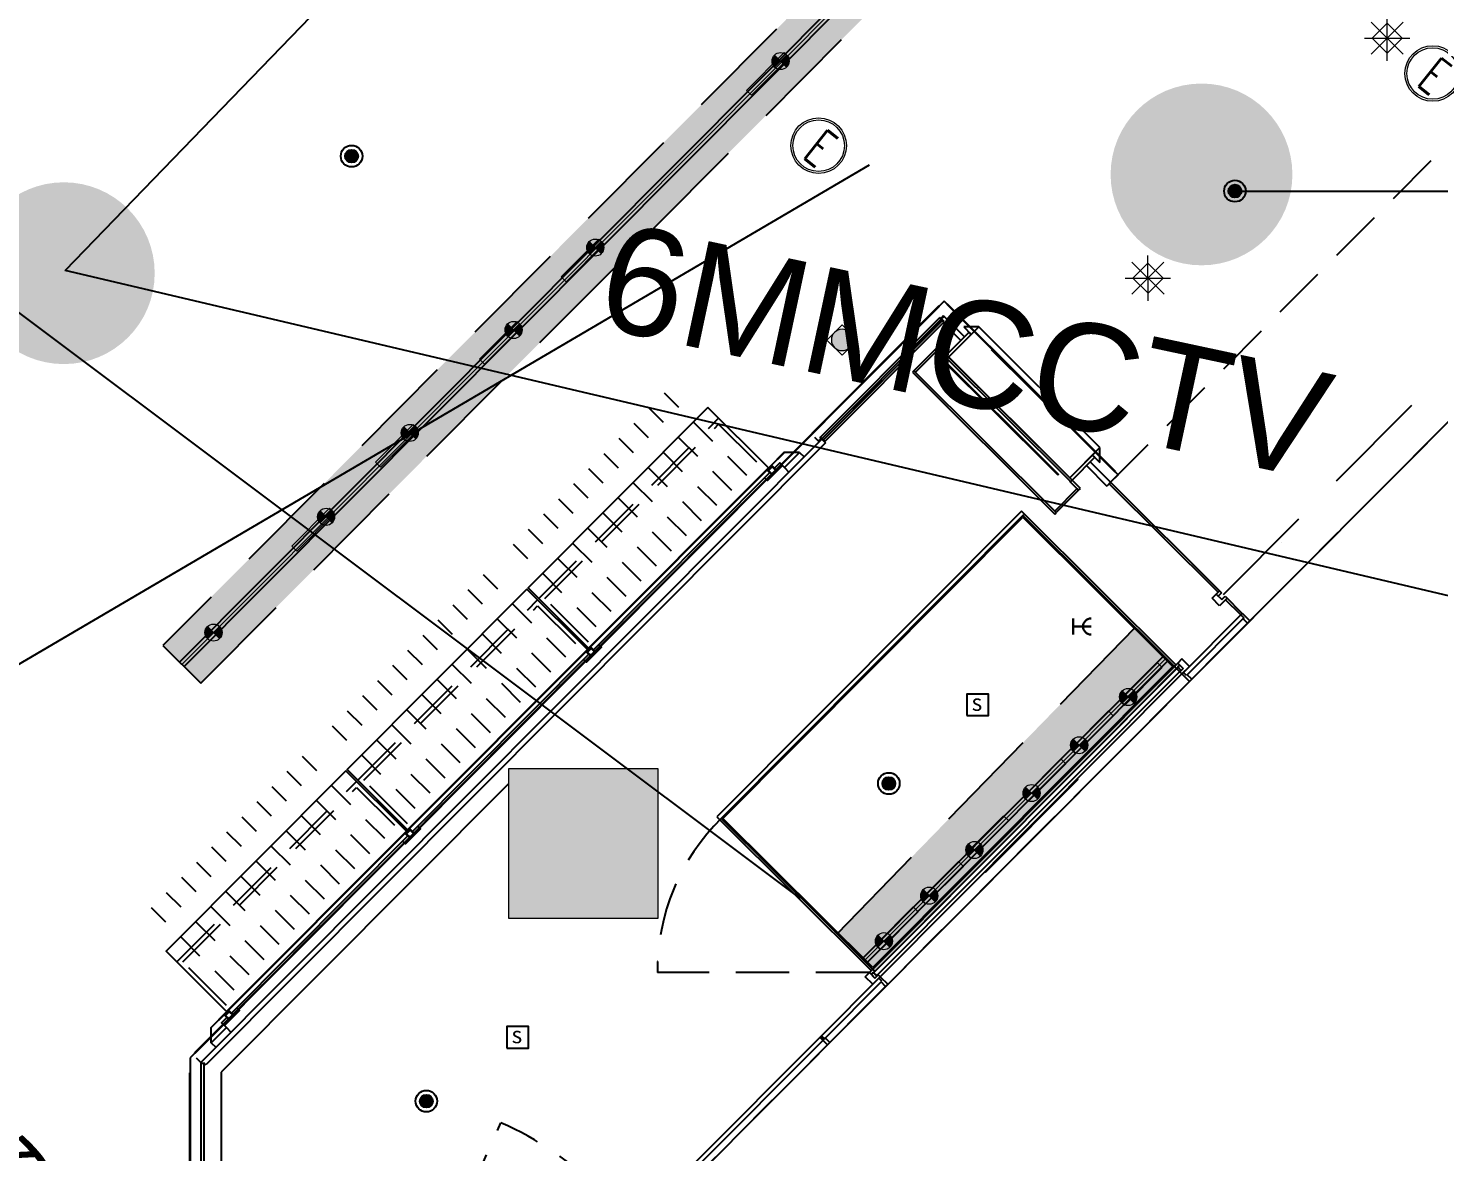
# Model space of a CAD drawing. Header units: millimetres. Extents: x 5896 to 6381, y 4295 to 4378.
# Drawn here: x 6139.4 to 6146, y 4301.72 to 4306.98 of the extents above; entities that cross this region are included whole.
import ezdxf

# ---------------------------------------------------------------- set-up
doc = ezdxf.new("R2010")
doc.units = ezdxf.units.MM
for name, pattern in [('DASHED', [0.75, 0.5, -0.25]), ('NASCOSTA', [0.375, 0.25, -0.125]), ('NASCOSTA2', [0.1875, 0.125, -0.0625]), ('PHANTOM2', [1.25, 0.625, -0.125, 0.125, -0.125, 0.125, -0.125]), ('PUNTO2', [0.125, 0, -0.125]), ('TRATTEGGIATA', [0.75, 0.5, -0.25])]:
    doc.linetypes.add(name, pattern=pattern)
for name, color, linetype in [('A-GLAZING', 2, 'Continuous'), ('ax-arredo piani', 2, 'Continuous'), ('ax-arredo piani rossi', 1, 'Continuous'), ('ax-arredo proiezioni', 1, 'NASCOSTA'), ('ax-arredo sez', 6, 'Continuous'), ('AX-proiez vestiti', 1, 'NASCOSTA2'), ('MERCHANDISING', 11, 'Continuous'), ('Pareti02', 3, 'Continuous'), ('Piani', 6, 'Continuous'), ('proiezioni', 2, 'NASCOSTA'), ('sezioni 02', 3, 'Continuous'), ('Urban', 6, 'Continuous'), ('消防', 5, 'Continuous')]:
    doc.layers.add(name, color=color, linetype=linetype)
for name, color, linetype, true_color in [('LD_beam', 7, 'DASHED', 0x7ec8c8), ('LD_track', 7, 'Continuous', 0x7ec8c8), ('PROIEZ-FASCIONE', 7, 'TRATTEGGIATA', 0xb4b08e)]:
    doc.layers.add(name, color=color, linetype=linetype, true_color=true_color)
doc.layers.add('LD_def-points', color=11, linetype='Continuous', lineweight=5, plot=False)
for name, color, linetype, lineweight, true_color in [('LD_light', 7, 'Continuous', 5, 0xf00000), ('R-HATCH', 7, 'Continuous', 9, 0xbababa), ('R-WALL', 7, 'Continuous', 9, 0xbababa)]:
    doc.layers.add(name, color=color, linetype=linetype, lineweight=lineweight, true_color=true_color)
doc.layers.add('R-BORDER', color=7, linetype='PHANTOM2', true_color=0xdb0000, plot=False)
doc.styles.add('SIMPLEX', font='SIMPLEX.SHX', dxfattribs={"width": 0.65})
doc.styles.get("Standard").update_dxf_attribs({"font": 'Arial.ttf'})
doc.styles.add('图签-仿宋', font='')
doc.styles.get('图签-仿宋').set_extended_font_data('FangSong_GB2312')

# ---------------------------------------------------------------- blocks, each defined once
blk = doc.blocks.new('f')
at = {"layer": 'LD_light', "lineweight": 5, "ltscale": 0.5}
h = blk.add_hatch(color=256, dxfattribs=at)
h.dxf.hatch_style = 1
h.paths.add_polyline_path([(-4698.39, 3404.16, 0.414214), (-4702.39, 3400.16), (-4698.39, 3400.16)])
at = {"layer": 'LD_light', "lineweight": 5}
h = blk.add_hatch(color=256, dxfattribs=at)
h.dxf.hatch_style = 1
h.paths.add_polyline_path([(-4677.39, 3398.53), (-4677.39, 3401.79), (-4702.39, 3401.79), (-4702.39, 3398.53)])
at = {"layer": 'LD_light', "lineweight": 5, "ltscale": 0.5}
h = blk.add_hatch(color=256, dxfattribs=at)
h.dxf.hatch_style = 1
h.paths.add_polyline_path([(-4694.39, 3400.16), (-4698.39, 3400.16), (-4698.39, 3396.16, 0.414214)])
at = {"layer": 'LD_light', "lineweight": 5}
for p, q in [((-4702.39, 3400.16), (-4694.39, 3400.16)), ((-4698.39, 3404.16), (-4698.39, 3396.16))]:
    blk.add_line(p, q, dxfattribs=at)
blk.add_lwpolyline([(-4677.39, 3401.79), (-4702.39, 3401.79), (-4702.39, 3398.53), (-4677.39, 3398.53)], close=True, dxfattribs=at)
blk.add_circle((-4698.39, 3400.16), 4, dxfattribs=at)
blk.add_circle((-4698.39, 3400.16), 4, dxfattribs=at)
blk = doc.blocks.new('E1-5')
at = {"layer": 'LD_light', "lineweight": 5, "ltscale": 0.5}
h = blk.add_hatch(color=256, dxfattribs=at)
h.dxf.hatch_style = 1
h.paths.add_polyline_path([(0, 0.04, 0.414214), (-0.04, 0), (0, 0)])
at = {"layer": 'LD_light', "lineweight": 5}
h = blk.add_hatch(color=256, dxfattribs=at)
h.dxf.hatch_style = 1
h.paths.add_polyline_path([(0.21, -0.0163), (0.21, 0.0163), (-0.04, 0.0163), (-0.04, -0.0163)])
at = {"layer": 'LD_light', "lineweight": 5, "ltscale": 0.5}
h = blk.add_hatch(color=256, dxfattribs=at)
h.dxf.hatch_style = 1
h.paths.add_polyline_path([(0.04, 0), (0, 0), (0, -0.04, 0.414214)])
at = {"layer": 'LD_light', "lineweight": 5}
for p, q in [((-0.04, 0), (0.04, 0)), ((0, 0.04), (0, -0.04))]:
    blk.add_line(p, q, dxfattribs=at)
blk.add_lwpolyline([(0.21, 0.0163), (-0.04, 0.0163), (-0.04, -0.0163), (0.21, -0.0163)], close=True, dxfattribs=at)
blk.add_circle((0, 0), 0.04, dxfattribs=at)
blk = doc.blocks.new('E2-6')
at = {"layer": 'LD_light'}
h = blk.add_hatch(color=256, dxfattribs=at)
h.dxf.hatch_style = 1
edge = h.paths.add_edge_path()
edge.add_arc((0, 0), 0.05, 0, 360)
blk.add_lwpolyline([(-0.05, -0.05), (0.05, -0.05), (0.05, 0.05), (-0.05, 0.05)], close=True, dxfattribs=at)
blk.add_circle((0, 0), 0.05, dxfattribs=at)
blk = doc.blocks.new('e')
at = {"layer": 'LD_light', "color": 160, "true_color": 0x1a53ff}
for radius in [8.4, 7.78]:
    blk.add_circle((0, 0), radius, dxfattribs=at)
at = {"layer": 'LD_light', "color": 160, "true_color": 0x1a53ff, "style": 'SIMPLEX', "width": 0.65}
blk.add_text('E', height=11.01, dxfattribs=at).set_placement((-2.02, -5.7))
blk = doc.blocks.new('E7')
at = {"layer": 'LD_light'}
for p, q in [((-0.075, -0.075), (0.075, 0.075)), ((-0.075, 0.075), (0.075, -0.075)), ((0, -0.1061), (0, 0.1061)), ((-0.1061, 0), (0.1061, 0))]:
    blk.add_line(p, q, dxfattribs=at)
blk.add_lwpolyline([(-0.05, -0.05), (0.05, -0.05), (0.05, 0.05), (-0.05, 0.05)], close=True, dxfattribs=at)
blk = doc.blocks.new('112')
at = {"layer": 'R-HATCH', "ltscale": 10000}
h = blk.add_hatch(color=253, dxfattribs=at)
h.dxf.hatch_style = 1
h.paths.add_polyline_path([(6103.7307, 4414.0136), (6104.4307, 4414.0136), (6104.4307, 4414.7136), (6103.7307, 4414.7136)])
h.paths.add_polyline_path([(6104.4307, 4422.4121), (6104.4307, 4423.1121), (6103.7307, 4423.1121), (6103.7307, 4422.4121)])
h.paths.add_polyline_path([(6095.3307, 4422.4136), (6095.3307, 4423.1136), (6096.0307, 4423.1136), (6096.0307, 4422.4136)])
h.paths.add_polyline_path([(6096.0307, 4414.0136), (6096.0307, 4414.7136), (6095.3307, 4414.7136), (6095.3307, 4414.0136)])
h.paths.add_polyline_path([(6096.0307, 4405.6126), (6096.0307, 4406.3126), (6095.3307, 4406.3126), (6095.3307, 4405.6126)])
h.paths.add_polyline_path([(6087.6307, 4405.8039), (6087.6307, 4406.5039), (6086.9307, 4406.5039), (6086.9307, 4405.8039)])
h.paths.add_polyline_path([(6086.9307, 4414.7136), (6087.6307, 4414.7136), (6087.6307, 4414.0136), (6086.9307, 4414.0136)])
at = {"layer": 'A-GLAZING', "color": 253, "linetype": 'TRATTEGGIATA'}
blk.add_line((6098.6758, 4407.1276), (6103.1563, 4411.6251), dxfattribs=at)
at = {"layer": 'A-GLAZING', "color": 253}
for p, q in [((6098.4466, 4406.7913), (6097.0351, 4405.3744)), ((6098.4628, 4406.7862), (6097.0402, 4405.3582)), ((6097.0544, 4405.3441), (6098.477, 4406.7721)), ((6098.4628, 4406.7885), (6098.4717, 4406.7975)), ((6098.4792, 4406.7721), (6098.4628, 4406.7885)), ((6098.465, 4406.7862), (6098.4628, 4406.7862)), ((6098.477, 4406.7743), (6098.465, 4406.7862)), ((6098.4717, 4406.7975), (6098.4882, 4406.7811)), ((6098.477, 4406.7721), (6098.477, 4406.7743)), ((6098.4882, 4406.7811), (6098.4792, 4406.7721)), ((6097.0705, 4405.3391), (6098.482, 4406.756)), ((6097.0379, 4405.3582), (6097.029, 4405.3492)), ((6097.029, 4405.3492), (6097.0454, 4405.3328)), ((6097.0544, 4405.3418), (6097.0379, 4405.3582)), ((6097.0402, 4405.3582), (6097.0402, 4405.3582)), ((6097.0402, 4405.3582), (6097.0402, 4405.356)), ((6097.0402, 4405.356), (6097.0521, 4405.3441)), ((6097.0454, 4405.3328), (6097.0544, 4405.3418)), ((6097.0521, 4405.3441), (6097.0544, 4405.3441)), ((6097.0544, 4405.3441), (6097.0544, 4405.3441))]:
    blk.add_line(p, q, dxfattribs=at)
at = {"layer": 'ax-arredo piani', "color": 253}
for p, q in [((6097.5317, 4408.3803), (6097.3905, 4408.2386)), ((6098.0984, 4407.8157), (6097.5317, 4408.3803)), ((6097.3905, 4408.2386), (6097.9573, 4407.674)), ((6097.9573, 4407.674), (6098.0984, 4407.8157)), ((6096.3267, 4406.0801), (6097.7382, 4407.497)), ((6096.3337, 4406.0801), (6097.7382, 4407.49)), ((6097.7382, 4407.497), (6098.4466, 4406.7913)), ((6097.7382, 4407.49), (6098.4396, 4406.7912)), ((6098.4466, 4406.7913), (6097.0351, 4405.3744)), ((6098.4396, 4406.7912), (6097.0351, 4405.3814)), ((6097.0351, 4405.3744), (6096.3267, 4406.0801)), ((6097.0351, 4405.3814), (6096.3337, 4406.0801))]:
    blk.add_line(p, q, dxfattribs=at)
at = {"layer": 'ax-arredo piani', "color": 253, "elevation": 0}
for points in [[(6096.2635, 4408.003), (6095.4222, 4407.1585), (6095.7056, 4406.8762), (6096.5469, 4407.7207)], [(6095.4166, 4407.1529), (6094.5753, 4406.3084), (6094.8587, 4406.0261), (6095.7, 4406.8706)], [(6094.5697, 4406.3027), (6093.7284, 4405.4583), (6094.0118, 4405.176), (6094.853, 4406.0204)]]:
    blk.add_lwpolyline(points, close=True, dxfattribs=at)
at = {"layer": 'ax-arredo piani rossi', "color": 253}
for p, q in [((6096.7914, 4407.8639), (6097.3477, 4408.4224)), ((6098.7892, 4406.9934), (6098.5281, 4406.7313)), ((6097.0954, 4405.2932), (6096.8342, 4405.031))]:
    blk.add_line(p, q, dxfattribs=at)
at = {"layer": 'ax-arredo proiezioni', "color": 253, "elevation": 0}
for points in [[(6095.6914, 4406.8904), (6095.4727, 4407.1083), (6096.3139, 4407.9528), (6096.5327, 4407.7348)], [(6095.7055, 4406.9045), (6095.5009, 4407.1083), (6096.314, 4407.9245), (6096.5186, 4407.7207)], [(6094.8445, 4406.0402), (6094.6257, 4406.2582), (6095.467, 4407.1026), (6095.6858, 4406.8847)], [(6094.8586, 4406.0544), (6094.654, 4406.2582), (6095.4671, 4407.0743), (6095.6717, 4406.8705)], [(6093.9976, 4405.1901), (6093.7788, 4405.408), (6094.6201, 4406.2525), (6094.8389, 4406.0345)], [(6094.0117, 4405.2042), (6093.8071, 4405.4081), (6094.6202, 4406.2242), (6094.8248, 4406.0204)]]:
    blk.add_lwpolyline(points, dxfattribs=at)
at = {"layer": 'ax-arredo sez', "color": 253}
for p, q in [((6096.7992, 4407.8575), (6097.3541, 4408.4146)), ((6097.3499, 4408.4245), (6097.3477, 4408.4224)), ((6097.3477, 4408.4224), (6097.3676, 4408.4026)), ((6097.3548, 4408.4195), (6097.3499, 4408.4245)), ((6097.3541, 4408.4146), (6097.3555, 4408.4146)), ((6097.3668, 4408.4316), (6097.3548, 4408.4195)), ((6097.3555, 4408.4146), (6097.3598, 4408.4104)), ((6097.357, 4408.4174), (6097.3689, 4408.4295)), ((6097.3697, 4408.4047), (6097.357, 4408.4174)), ((6097.3598, 4408.4104), (6097.3598, 4408.4089)), ((6097.3689, 4408.4295), (6097.3668, 4408.4316)), ((6097.3605, 4408.4096), (6096.8041, 4407.8512)), ((6097.3598, 4408.4089), (6096.8049, 4407.8519)), ((6096.8112, 4407.8441), (6097.3676, 4408.4026)), ((6097.3676, 4408.4026), (6097.3605, 4408.4096)), ((6097.3676, 4408.4026), (6097.3697, 4408.4047)), ((6097.3799, 4408.2492), (6097.4858, 4408.3554)), ((6097.4964, 4408.3449), (6097.3905, 4408.2386)), ((6097.5317, 4408.3803), (6097.461, 4408.3801)), ((6097.461, 4408.3801), (6097.4964, 4408.3449)), ((6097.4858, 4408.3554), (6097.4964, 4408.3449)), ((6097.4964, 4408.3449), (6097.5317, 4408.3803)), ((6097.3325, 4408.2795), (6097.228, 4408.1746)), ((6097.3325, 4408.2795), (6097.3409, 4408.288)), ((6097.375, 4408.2371), (6097.3325, 4408.2795)), ((6097.3395, 4408.2724), (6097.3325, 4408.2795)), ((6097.3409, 4408.288), (6097.3799, 4408.2492)), ((6097.2351, 4408.1676), (6097.3395, 4408.2724)), ((6097.3799, 4408.2492), (6097.3728, 4408.2421)), ((6097.3728, 4408.2421), (6097.3799, 4408.2492)), ((6097.3728, 4408.2421), (6097.3764, 4408.2386)), ((6097.9609, 4407.6563), (6097.3728, 4408.2421)), ((6097.3764, 4408.2386), (6097.375, 4408.2371)), ((6097.3905, 4408.2386), (6097.3799, 4408.2492)), ((6097.3799, 4408.2492), (6097.9679, 4407.6634)), ((6097.228, 4408.1746), (6097.221, 4408.1676)), ((6097.221, 4408.1676), (6097.8869, 4407.5041)), ((6097.894, 4407.5112), (6097.228, 4408.1746)), ((6097.228, 4408.1746), (6097.2351, 4408.1676)), ((6096.7822, 4407.8448), (6096.7942, 4407.8568)), ((6096.7844, 4407.8426), (6096.7822, 4407.8448)), ((6096.7964, 4407.8547), (6096.7844, 4407.8426)), ((6096.7893, 4407.8617), (6096.7914, 4407.8639)), ((6096.7942, 4407.8568), (6096.7893, 4407.8617)), ((6096.7914, 4407.8639), (6096.8112, 4407.8441)), ((6096.8091, 4407.842), (6096.7964, 4407.8547)), ((6096.7992, 4407.8561), (6096.7992, 4407.8575)), ((6096.8034, 4407.8519), (6096.7992, 4407.8561)), ((6096.8049, 4407.8519), (6096.8034, 4407.8519)), ((6096.8041, 4407.8512), (6096.8112, 4407.8441)), ((6096.8112, 4407.8441), (6096.8091, 4407.842)), ((6098.0631, 4407.7802), (6097.9573, 4407.674)), ((6097.9679, 4407.6634), (6098.0738, 4407.7697)), ((6098.0984, 4407.8157), (6098.0631, 4407.7802)), ((6098.0631, 4407.7802), (6098.0986, 4407.745)), ((6098.0738, 4407.7697), (6098.0631, 4407.7802)), ((6098.0986, 4407.745), (6098.0984, 4407.8157)), ((6097.8869, 4407.5183), (6097.9913, 4407.6231)), ((6097.9573, 4407.6598), (6097.9559, 4407.6584)), ((6097.9559, 4407.6584), (6097.9984, 4407.6161)), ((6097.9573, 4407.674), (6097.9679, 4407.6634)), ((6097.9609, 4407.6563), (6097.9573, 4407.6598)), ((6097.9679, 4407.6634), (6097.9609, 4407.6563)), ((6097.9679, 4407.6634), (6097.9609, 4407.6563)), ((6098.0069, 4407.6246), (6097.9679, 4407.6634)), ((6097.9913, 4407.6231), (6097.9984, 4407.6161)), ((6097.9984, 4407.6161), (6098.0069, 4407.6246)), ((6097.9984, 4407.6161), (6097.894, 4407.5112)), ((6097.894, 4407.5112), (6097.8869, 4407.5183)), ((6097.8869, 4407.5041), (6097.894, 4407.5112)), ((6093.8907, 4404.938), (6093.8907, 4404.3258)), ((6093.9057, 4404.938), (6093.9057, 4404.3258))]:
    blk.add_line(p, q, dxfattribs=at)
at = {"layer": 'ax-arredo sez', "color": 253, "elevation": 0}
for points in [[(6096.6218, 4407.7928), (6096.5541, 4407.7248), (6096.5534, 4407.7255), (6096.6211, 4407.7935)], [(6096.5484, 4407.7192), (6095.7072, 4406.8747), (6095.7064, 4406.8754), (6096.5477, 4407.7199)], [(6096.54, 4407.6626), (6096.5647, 4407.6874), (6096.5541, 4407.698), (6096.5294, 4407.6732)], [(6096.54, 4407.6626), (6096.6106, 4407.7334), (6096.6127, 4407.7313), (6096.5422, 4407.6605)], [(6096.5435, 4407.7085), (6096.5647, 4407.7298), (6096.5859, 4407.7086), (6096.5647, 4407.6874)], [(6096.5477, 4407.7086), (6096.5647, 4407.7256), (6096.5817, 4407.7086), (6096.5647, 4407.6916)], [(6096.5753, 4407.7192), (6096.6, 4407.744), (6096.6106, 4407.7334), (6096.5859, 4407.7086)], [(6095.7284, 4406.8691), (6095.7531, 4406.8939), (6095.7637, 4406.8833), (6095.739, 4406.8585)], [(6095.7015, 4406.869), (6094.8602, 4406.0245), (6094.8595, 4406.0253), (6095.7008, 4406.8697)], [(6095.6931, 4406.8124), (6095.7178, 4406.8372), (6095.7072, 4406.8478), (6095.6825, 4406.823)], [(6095.6931, 4406.8124), (6095.7637, 4406.8833), (6095.7658, 4406.8812), (6095.6953, 4406.8103)], [(6095.6966, 4406.8584), (6095.7178, 4406.8797), (6095.739, 4406.8585), (6095.7178, 4406.8372)], [(6095.7008, 4406.8584), (6095.7178, 4406.8754), (6095.7348, 4406.8585), (6095.7178, 4406.8415)], [(6094.8815, 4406.0189), (6094.9062, 4406.0437), (6094.9168, 4406.0331), (6094.8921, 4406.0083)], [(6094.8546, 4406.0189), (6094.0133, 4405.1744), (6094.0126, 4405.1751), (6094.8539, 4406.0196)], [(6094.8462, 4405.9623), (6094.8709, 4405.9871), (6094.8603, 4405.9977), (6094.8356, 4405.9729)], [(6094.8462, 4405.9623), (6094.9168, 4406.0331), (6094.9189, 4406.031), (6094.8483, 4405.9602)], [(6094.8497, 4406.0083), (6094.8708, 4406.0295), (6094.8921, 4406.0083), (6094.8709, 4405.9871)], [(6094.8539, 4406.0083), (6094.8708, 4406.0253), (6094.8879, 4406.0083), (6094.8709, 4405.9913)], [(6093.9993, 4405.1122), (6094.0699, 4405.183), (6094.072, 4405.1809), (6094.0014, 4405.11)], [(6094.0028, 4405.1581), (6094.0239, 4405.1794), (6094.0452, 4405.1582), (6094.024, 4405.137)], [(6094.0346, 4405.1688), (6094.0593, 4405.1936), (6094.0699, 4405.183), (6094.0452, 4405.1582)], [(6093.9399, 4405.1007), (6094.0077, 4405.1687), (6094.007, 4405.1694), (6093.9392, 4405.1014)], [(6093.9993, 4405.1122), (6094.024, 4405.137), (6094.0134, 4405.1475), (6093.9887, 4405.1227)], [(6094.007, 4405.1581), (6094.0239, 4405.1751), (6094.0409, 4405.1582), (6094.024, 4405.1412)]]:
    blk.add_lwpolyline(points, close=True, dxfattribs=at)
for points in [[(6096.6925, 4407.793), (6096.6218, 4407.7928), (6096.5541, 4407.7248), (6096.5569, 4407.722), (6096.5647, 4407.7298), (6096.5753, 4407.7192), (6096.6, 4407.744), (6096.622, 4407.7221), (6096.6925, 4407.793), (6096.6925, 4407.793)], [(6096.5435, 4407.7085), (6096.5541, 4407.698), (6095.7284, 4406.8691), (6095.7178, 4406.8797), (6095.71, 4406.8719), (6095.7072, 4406.8747), (6096.5484, 4407.7192), (6096.5513, 4407.7163), (6096.5435, 4407.7085)], [(6095.6966, 4406.8584), (6095.7072, 4406.8478), (6094.8815, 4406.0189), (6094.8708, 4406.0295), (6094.8631, 4406.0217), (6094.8602, 4406.0245), (6095.7015, 4406.869), (6095.7043, 4406.8662), (6095.6966, 4406.8584)], [(6094.8497, 4406.0083), (6094.8603, 4405.9977), (6094.0346, 4405.1688), (6094.0239, 4405.1794), (6094.0162, 4405.1716), (6094.0133, 4405.1744), (6094.8546, 4406.0189), (6094.8574, 4406.0161), (6094.8497, 4406.0083)], [(6093.9401, 4405.03), (6093.9399, 4405.1007), (6094.0077, 4405.1687), (6094.0105, 4405.1659), (6094.0028, 4405.1581), (6094.0134, 4405.1475), (6093.9887, 4405.1227), (6094.0106, 4405.1009), (6093.9401, 4405.03), (6093.9401, 4405.03)]]:
    blk.add_lwpolyline(points, dxfattribs=at)
at = {"layer": 'AX-proiez vestiti', "color": 253}
for p, q in [((6096.4463, 4407.6854), (6096.0602, 4408.07)), ((6096.3757, 4407.6145), (6095.9896, 4407.9992)), ((6096.3052, 4407.5437), (6095.9191, 4407.9283)), ((6096.2346, 4407.4728), (6095.8485, 4407.8575)), ((6096.164, 4407.402), (6095.7779, 4407.7866)), ((6096.0934, 4407.3312), (6095.7073, 4407.7158)), ((6096.0229, 4407.2603), (6095.6367, 4407.6449)), ((6095.9523, 4407.1895), (6095.5662, 4407.5741)), ((6095.8817, 4407.1186), (6095.4956, 4407.5033)), ((6095.8111, 4407.0478), (6095.425, 4407.4324)), ((6095.7405, 4406.9769), (6095.3544, 4407.3616)), ((6095.5994, 4406.8352), (6095.2133, 4407.2199)), ((6095.5288, 4406.7644), (6095.1427, 4407.149)), ((6095.4582, 4406.6935), (6095.0721, 4407.0782)), ((6095.3877, 4406.6227), (6095.0016, 4407.0073)), ((6095.3171, 4406.5519), (6094.931, 4406.9365)), ((6095.2465, 4406.481), (6094.8604, 4406.8657)), ((6095.1759, 4406.4102), (6094.7898, 4406.7948)), ((6095.1054, 4406.3393), (6094.7193, 4406.724)), ((6095.0348, 4406.2685), (6094.6487, 4406.6531)), ((6094.9642, 4406.1976), (6094.5781, 4406.5823)), ((6094.8936, 4406.1268), (6094.5075, 4406.5114)), ((6094.7525, 4405.9851), (6094.3664, 4406.3697)), ((6094.6819, 4405.9143), (6094.2958, 4406.2989)), ((6094.6113, 4405.8434), (6094.2252, 4406.228)), ((6094.5408, 4405.7726), (6094.1547, 4406.1572)), ((6094.4702, 4405.7017), (6094.0841, 4406.0864)), ((6094.3996, 4405.6309), (6094.0135, 4406.0155)), ((6094.329, 4405.56), (6093.9429, 4405.9447)), ((6094.2585, 4405.4892), (6093.8723, 4405.8738)), ((6094.1879, 4405.4183), (6093.8018, 4405.803)), ((6094.1173, 4405.3475), (6093.7312, 4405.7321)), ((6094.0467, 4405.2766), (6093.6606, 4405.6613))]:
    blk.add_line(p, q, dxfattribs=at)
at = {"layer": 'DEFPOINTS', "color": 253}
for p, q in [((6096.7631, 4407.8638), (6096.7844, 4407.8426)), ((6096.6925, 4407.793), (6096.7138, 4407.7718)), ((6096.622, 4407.7221), (6096.6432, 4407.701)), ((6094.0106, 4405.1009), (6094.0319, 4405.0797)), ((6093.9401, 4405.03), (6093.9613, 4405.0088)), ((6093.8695, 4404.9592), (6093.8907, 4404.938))]:
    blk.add_line(p, q, dxfattribs=at)
at = {"layer": 'Pareti02', "color": 253}
for p, q in [((6097.4646, 4408.3342), (6097.3689, 4408.4295)), ((6097.4469, 4408.3165), (6097.369, 4408.3941)), ((6096.7964, 4407.8547), (6093.8907, 4404.938)), ((6096.8141, 4407.837), (6093.9157, 4404.9277)), ((6096.7964, 4407.8547), (6096.8141, 4407.837)), ((6098.035, 4407.7307), (6098.1306, 4407.6354)), ((6098.0526, 4407.7484), (6098.1482, 4407.6531)), ((6098.1482, 4407.6531), (6098.1306, 4407.6354)), ((6097.7382, 4407.497), (6098.5175, 4406.7207)), ((6095.3307, 4406.2418), (6093.9857, 4404.8917)), ((6096.7918, 4405.0592), (6096.7953, 4405.0628)), ((6096.8059, 4405.0451), (6096.7918, 4405.0592)), ((6096.7953, 4405.0628), (6096.8095, 4405.0487)), ((6096.8024, 4405.0416), (6096.8059, 4405.0451)), ((6096.8095, 4405.0487), (6096.813, 4405.0522)), ((6096.813, 4405.0522), (6096.8342, 4405.031)), ((6096.8024, 4405.0416), (6096.8236, 4405.0204)), ((6096.8236, 4405.0204), (6096.8024, 4405.0416)), ((6096.8342, 4405.031), (6096.8236, 4405.0204)), ((6093.8907, 4404.938), (6093.9157, 4404.9277)), ((6093.9857, 4404.8917), (6093.9857, 4404.4058))]:
    blk.add_line(p, q, dxfattribs=at)
at = {"layer": 'Piani', "color": 253}
blk.add_line((6098.0984, 4407.8157), (6097.5317, 4408.3803), dxfattribs=at)
at = {"layer": 'PROIEZ-FASCIONE', "color": 253}
for p, q in [((6097.3688, 4408.5002), (6093.8407, 4404.9587)), ((6098.1835, 4407.6885), (6097.3688, 4408.5002)), ((6098.1835, 4407.6885), (6098.1482, 4407.6531)), ((6093.8407, 4404.9587), (6093.8407, 4403.5314))]:
    blk.add_line(p, q, dxfattribs=at)
at = {"layer": 'proiezioni', "color": 253}
for p, q in [((6094.0079, 4402.194), (6108.0844, 4416.3241)), ((6098.1482, 4407.6531), (6102.6287, 4412.1507)), ((6097.0195, 4405.3587), (6096.0281, 4405.3587)), ((6094.6749, 4403.2461), (6095.2949, 4404.6557))]:
    blk.add_line(p, q, dxfattribs=at)
for centre, radius, start, end in [((6097.028, 4405.3673), 1, 134.53603, 180.49288), ((6094.6749, 4403.2461), 1.54, 45.109, 66.25952)]:
    blk.add_arc(centre, radius, start, end, dxfattribs=at)
at = {"layer": 'R-BORDER', "color": 253, "ltscale": 10000}
blk.add_line((6094.0026, 4402.1886), (6104.0892, 4412.3136), dxfattribs=at)
at = {"layer": 'R-WALL', "color": 253, "ltscale": 10000}
for p, q in [((6096.0307, 4406.3126), (6095.3307, 4406.3126)), ((6095.3307, 4406.3126), (6095.3307, 4405.6126)), ((6096.0307, 4405.6126), (6096.0307, 4406.3126)), ((6095.3307, 4405.6126), (6096.0307, 4405.6126))]:
    blk.add_line(p, q, dxfattribs=at)
at = {"layer": 'sezioni 02', "color": 253}
for p, q in [((6098.1412, 4407.646), (6098.1482, 4407.6531)), ((6098.651, 4407.1381), (6098.1412, 4407.646)), ((6098.1482, 4407.6531), (6098.6676, 4407.1358)), ((6097.7452, 4407.5041), (6097.7382, 4407.497)), ((6097.7382, 4407.497), (6098.4466, 4406.7913)), ((6098.4537, 4406.7983), (6097.7452, 4407.5041)), ((6098.6228, 4407.1098), (6098.6425, 4407.1295)), ((6098.6582, 4407.0745), (6098.6228, 4407.1098)), ((6098.6425, 4407.1295), (6098.6581, 4407.1452)), ((6098.652, 4407.1201), (6098.6425, 4407.1295)), ((6098.6425, 4407.1295), (6098.6684, 4407.1037)), ((6098.6676, 4407.1358), (6098.652, 4407.1201)), ((6098.6581, 4407.1452), (6098.6676, 4407.1358)), ((6098.6935, 4407.1099), (6098.6582, 4407.0745)), ((6098.6684, 4407.1037), (6098.684, 4407.1194)), ((6098.684, 4407.1194), (6098.7644, 4407.0394)), ((6098.684, 4407.1194), (6098.6935, 4407.1099)), ((6098.7573, 4407.0323), (6098.6865, 4407.1028)), ((6098.4891, 4406.7631), (6098.7573, 4407.0323)), ((6098.7644, 4407.0394), (6098.7573, 4407.0323)), ((6098.7573, 4407.0323), (6098.7636, 4407.0386)), ((6098.7715, 4407.0182), (6098.7573, 4407.0323)), ((6098.7573, 4407.0323), (6098.7715, 4407.0182)), ((6098.7636, 4407.0386), (6098.7651, 4407.0387)), ((6098.7651, 4407.0387), (6098.7998, 4407.0041)), ((6098.7715, 4407.0182), (6098.5033, 4406.7489)), ((6098.7679, 4407.0146), (6098.7715, 4407.0182)), ((6098.7892, 4406.9934), (6098.7679, 4407.0146)), ((6098.7998, 4407.0041), (6098.7892, 4406.9934)), ((6098.4819, 4406.8267), (6098.4623, 4406.807)), ((6098.5173, 4406.7914), (6098.4819, 4406.8267)), ((6098.4623, 4406.807), (6098.4466, 4406.7913)), ((6098.4466, 4406.7913), (6098.4537, 4406.7983)), ((6098.4466, 4406.7913), (6098.4561, 4406.7818)), ((6098.4561, 4406.7818), (6098.4717, 4406.7975)), ((6098.4623, 4406.807), (6098.4882, 4406.7811)), ((6098.4717, 4406.7975), (6098.4623, 4406.807)), ((6098.4882, 4406.7811), (6098.4726, 4406.7654)), ((6098.4726, 4406.7654), (6098.482, 4406.756)), ((6098.482, 4406.756), (6098.5173, 4406.7914)), ((6098.4891, 4406.7631), (6098.482, 4406.756)), ((6098.5033, 4406.7489), (6098.4891, 4406.7631)), ((6098.5033, 4406.7489), (6098.4891, 4406.7631)), ((6098.482, 4406.756), (6098.5175, 4406.7207)), ((6098.5068, 4406.7525), (6098.5033, 4406.7489)), ((6098.5281, 4406.7313), (6098.5068, 4406.7525)), ((6098.5175, 4406.7207), (6098.5281, 4406.7313)), ((6096.3196, 4406.073), (6096.3267, 4406.0801)), ((6097.028, 4405.3673), (6096.3196, 4406.073)), ((6096.3267, 4406.0801), (6097.0351, 4405.3744)), ((6097.0195, 4405.3587), (6097.0351, 4405.3744)), ((6097.0351, 4405.3744), (6097.028, 4405.3673)), ((6097.0351, 4405.3744), (6097.0446, 4405.3649)), ((6097.0635, 4405.332), (6096.7953, 4405.0628)), ((6096.8095, 4405.0487), (6097.0776, 4405.3179)), ((6096.9998, 4405.3389), (6097.0195, 4405.3587)), ((6097.0352, 4405.3037), (6096.9998, 4405.3389)), ((6097.029, 4405.3492), (6097.0195, 4405.3587)), ((6097.0195, 4405.3587), (6097.0454, 4405.3328)), ((6097.0446, 4405.3649), (6097.029, 4405.3492)), ((6097.0705, 4405.3391), (6097.0352, 4405.3037)), ((6097.0454, 4405.3328), (6097.061, 4405.3485)), ((6097.061, 4405.3485), (6097.0705, 4405.3391)), ((6097.0635, 4405.332), (6097.0705, 4405.3391)), ((6097.0776, 4405.3179), (6097.0635, 4405.332)), ((6097.0776, 4405.3179), (6097.0635, 4405.332)), ((6097.0705, 4405.3391), (6097.106, 4405.3038)), ((6097.0741, 4405.3143), (6097.0776, 4405.3179)), ((6097.0954, 4405.2932), (6097.0741, 4405.3143)), ((6097.106, 4405.3038), (6097.0954, 4405.2932)), ((6096.7953, 4405.0628), (6096.7889, 4405.0564)), ((6096.7889, 4405.0564), (6096.7889, 4405.055)), ((6096.7889, 4405.055), (6096.8236, 4405.0204)), ((6096.8095, 4405.0487), (6096.7953, 4405.0628)), ((6096.7953, 4405.0628), (6096.8095, 4405.0487)), ((6096.813, 4405.0522), (6096.8095, 4405.0487)), ((6096.8342, 4405.031), (6096.813, 4405.0522)), ((6096.8236, 4405.0204), (6096.8342, 4405.031))]:
    blk.add_line(p, q, dxfattribs=at)
at = {"layer": 'Urban', "color": 253}
for p, q in [((6097.7311, 4407.5182), (6096.3054, 4406.0872)), ((6096.3196, 4406.073), (6097.7452, 4407.5041)), ((6097.7452, 4407.5041), (6097.7311, 4407.5182)), ((6096.3054, 4406.0872), (6096.3196, 4406.073)), ((6096.1964, 4404.4616), (6096.7918, 4405.0592)), ((6096.8059, 4405.0451), (6096.2106, 4404.4475)), ((6096.7918, 4405.0592), (6096.8059, 4405.0451))]:
    blk.add_line(p, q, dxfattribs=at)
blk = doc.blocks.new('A$C1A5804E3')
at = {"color": 6, "ltscale": 2}
blk.add_lwpolyline([(-699236, -432956), (-698936, -432956), (-698936, -432656), (-699236, -432656)], close=True, dxfattribs=at)
at = {"color": 6, "ltscale": 2, "style": '图签-仿宋'}
blk.add_text('s', height=232, dxfattribs=at).set_placement((-699174, -432889))

msp = doc.modelspace()

# ---------------------------------------------------------------- hatches: boundary and pattern name
at = {"layer": 'LD_light'}
h = msp.add_hatch(color=256, dxfattribs=at)
h.dxf.hatch_style = 1
h.paths.add_polyline_path([(6142.9479, 4304.9615), (6143.6614, 4305.6778), (6143.6649, 4305.6743), (6142.9514, 4304.958)])
h = msp.add_hatch(color=256, dxfattribs=at)
h.dxf.hatch_style = 1
h.paths.add_polyline_path([(6144.4841, 4304.899), (6143.6978, 4305.6824), (6143.7013, 4305.686), (6144.4877, 4304.9026)])
h = msp.add_hatch(color=256, dxfattribs=at)
h.dxf.hatch_style = 1
h.paths.add_polyline_path([(6144.2186, 4304.8844), (6143.6423, 4305.4579), (6143.6459, 4305.4614), (6144.2221, 4304.8879)])
at = {"layer": 'LD_light', "linetype": 'Continuous'}
h = msp.add_hatch(color=256, dxfattribs=at)
h.dxf.hatch_style = 1
h.paths.add_polyline_path([(6143.91, 4305.4746), (6143.9064, 4305.471), (6144.272, 4305.1069), (6144.2755, 4305.1104)])
at = {"layer": 'LD_light'}
h = msp.add_hatch(color=256, dxfattribs=at)
h.dxf.hatch_style = 1
h.paths.add_polyline_path([(6144.187, 4304.9228), (6143.6809, 4305.4265), (6143.6774, 4305.423), (6144.1835, 4304.9193)])
h = msp.add_hatch(color=256, dxfattribs=at)
h.dxf.hatch_style = 1
h.paths.add_polyline_path([(6142.0247, 4304.0349), (6142.9479, 4304.9615), (6142.9514, 4304.958), (6142.0283, 4304.0314)])
h = msp.add_hatch(color=256, dxfattribs=at)
h.dxf.hatch_style = 1
h.paths.add_polyline_path([(6141.1016, 4303.1082), (6142.0247, 4304.0349), (6142.0283, 4304.0314), (6141.1051, 4303.1047)])
h = msp.add_hatch(color=256, dxfattribs=at)
h.dxf.hatch_style = 1
h.paths.add_polyline_path([(6143.8758, 4303.0278), (6144.3098, 4303.4635), (6144.3134, 4303.46), (6143.8793, 4303.0243)])
h = msp.add_hatch(color=256, dxfattribs=at)
h.dxf.hatch_style = 1
h.paths.add_polyline_path([(6140.1784, 4302.1816), (6141.1016, 4303.1082), (6141.1051, 4303.1047), (6140.182, 4302.1781)])
h = msp.add_hatch(color=256, dxfattribs=at)
h.dxf.hatch_style = 1
h.paths.add_polyline_path([(6140.1548, 4300.7796), (6140.1548, 4302.0876), (6140.1598, 4302.0876), (6140.1598, 4300.7796)])
at = {"layer": 'MERCHANDISING'}
h = msp.add_hatch(color=3, dxfattribs=at)
h.dxf.hatch_style = 1
h.paths.add_polyline_path([(6148.8986, 4312.6419), (6148.7215, 4312.8183), (6140.0302, 4304.087), (6140.2073, 4303.9105)])
h = msp.add_hatch(color=2, dxfattribs=at)
h.dxf.hatch_style = 1
h.paths.add_polyline_path([(6145.3155, 4306.2918, 1), (6144.4648, 4306.2918, 1)])
h = msp.add_hatch(color=1, dxfattribs=at)
h.dxf.hatch_style = 1
h.paths.add_polyline_path([(6139.9919, 4305.8296, 1), (6139.1411, 4305.8296, 1)])
h = msp.add_hatch(color=3, dxfattribs=at)
h.dxf.hatch_style = 1
h.paths.add_polyline_path([(6144.7738, 4303.9788), (6143.3618, 4302.5614), (6143.1847, 4302.7379), (6144.58, 4304.1719)])
at = {"layer": '消防', "ltscale": 2}
for points in [[(6140.9434, 4306.3773, 1), (6140.8829, 4306.3773, 1)], [(6145.0766, 4306.2138, 1), (6145.0161, 4306.2138, 1)], [(6143.4573, 4303.4415, 1), (6143.3968, 4303.4415, 1)], [(6141.2934, 4301.9547, 1), (6141.2329, 4301.9547, 1)]]:
    msp.add_hatch(color=6, dxfattribs=at).paths.add_polyline_path(points)

# ---------------------------------------------------------------- linework, layer by layer
at = {"layer": 'LD_beam', "elevation": 0}
for points in [[(6148.8986, 4312.6419), (6148.7215, 4312.8183), (6140.0302, 4304.087), (6140.2073, 4303.9105)], [(6144.7738, 4303.9788), (6143.3618, 4302.5614), (6143.1847, 4302.7379), (6144.58, 4304.1719)]]:
    msp.add_lwpolyline(points, close=True, dxfattribs=at)
at = {"layer": 'LD_def-points'}
for p, q in [((6140.1187, 4303.9987), (6148.81, 4312.7301)), ((6145.2633, 4304.5693), (6145.2629, 4304.569)), ((6144.7242, 4304.0282), (6143.3122, 4302.6108, 0))]:
    msp.add_line(p, q, dxfattribs=at)
at = {"layer": 'LD_light', "lineweight": 30}
for p, q in [((6144.29, 4304.1387), (6144.29, 4304.2136)), ((6144.3732, 4304.1761), (6144.29, 4304.1761))]:
    msp.add_line(p, q, dxfattribs=at)
at = {"layer": 'LD_light'}
for points in [[(6142.9479, 4304.9615), (6143.6614, 4305.6778), (6143.6649, 4305.6743), (6142.9514, 4304.958)], [(6144.4841, 4304.899), (6143.6978, 4305.6824), (6143.7013, 4305.686), (6144.4877, 4304.9026)], [(6142.0247, 4304.0349), (6142.9479, 4304.9615), (6142.9514, 4304.958), (6142.0283, 4304.0314)], [(6141.1016, 4303.1082), (6142.0247, 4304.0349), (6142.0283, 4304.0314), (6141.1051, 4303.1047)], [(6140.1784, 4302.1816), (6141.1016, 4303.1082), (6141.1051, 4303.1047), (6140.182, 4302.1781)]]:
    msp.add_lwpolyline(points, close=True, dxfattribs=at)
at = {"layer": 'LD_light', "elevation": 0}
for points in [[(6144.2186, 4304.8844), (6143.6423, 4305.4579), (6143.6459, 4305.4614), (6144.2221, 4304.8879)], [(6144.187, 4304.9228), (6143.6809, 4305.4265), (6143.6774, 4305.423), (6144.1835, 4304.9193)], [(6143.8758, 4303.0278), (6144.3098, 4303.4635), (6144.3134, 4303.46), (6143.8793, 4303.0243)], [(6140.1548, 4300.7796), (6140.1548, 4302.0876), (6140.1598, 4302.0876), (6140.1598, 4300.7796)]]:
    msp.add_lwpolyline(points, close=True, dxfattribs=at)
at = {"layer": 'LD_light', "linetype": 'Continuous', "elevation": 0}
msp.add_lwpolyline([(6143.9099, 4305.4746), (6143.9064, 4305.471), (6144.272, 4305.1069), (6144.2755, 4305.1104)], close=True, dxfattribs=at)
at = {"layer": 'LD_light', "lineweight": 30}
msp.add_arc((6144.3732, 4304.1761), 0.0375, 90, 270, dxfattribs=at)
at = {"layer": 'LD_track'}
for p, q in [((6140.1081, 4304.0093), (6148.7994, 4312.7407)), ((6140.1294, 4303.9882), (6148.8206, 4312.7195))]:
    msp.add_line(p, q, dxfattribs=at)
at = {"layer": 'LD_track', "elevation": 0}
msp.add_lwpolyline([(6144.7348, 4304.0176), (6143.3228, 4302.6003), (6143.3016, 4302.6214), (6144.7136, 4304.0388)], dxfattribs=at)
at = {"layer": 'MERCHANDISING'}
for p, q in [((6139.5736, 4305.8416), (6146.7036, 4313.2282)), ((6143.0143, 4302.9029), (6134.9972, 4308.9134)), ((6134.4833, 4301.1401), (6143.3372, 4306.3369)), ((6149.3272, 4303.5466), (6139.5736, 4305.8416))]:
    msp.add_line(p, q, dxfattribs=at)
at = {"layer": 'MERCHANDISING', "color": 5}
msp.add_line((6145.0464, 4306.2138), (6147.7842, 4306.2138), dxfattribs=at)
at = {"layer": '消防', "color": 6, "ltscale": 2}
for centre, radius in [((6140.9131, 4306.3773), 0.0504), ((6140.9131, 4306.3773), 0.0302), ((6145.0464, 4306.2138), 0.0504), ((6145.0464, 4306.2138), 0.0302), ((6143.4271, 4303.4415), 0.0504), ((6143.4271, 4303.4415), 0.0302), ((6141.2631, 4301.9547), 0.0504), ((6141.2631, 4301.9547), 0.0302)]:
    msp.add_circle(centre, radius, dxfattribs=at)

# ---------------------------------------------------------------- block references
msp.add_blockref('112', (46.3165, -102.8019))
at = {"layer": 'LD_light'}
for name, p, rotation in [('E7', (6145.759, 4306.9297), 45.10899471140102), ('E7', (6144.6397, 4305.8062), 45.10899471140102), ('E1-5', (6144.547, 4303.8462, 0), 45.10857240435773), ('E1-5', (6144.3178, 4303.6204, 0), 45.10857240435773), ('E1-5', (6144.0952, 4303.3965, 0), 45.10857240435773), ('E1-5', (6143.8277, 4303.1302, 0), 45.10857240435773), ('E1-5', (6143.6161, 4302.9162, 0), 45.10857240435773), ('E1-5', (6143.4041, 4302.7032, 0), 45.10857240435773)]:
    msp.add_blockref(name, p, dxfattribs=dict(at, rotation=rotation))
at = {"layer": 'LD_light', "linetype": 'PUNTO2', "xscale": 0.0154948959566415, "yscale": 0.0154948959566415, "zscale": 0.0154948959566415, "rotation": 321.6507854045141}
for p in [(6145.9721, 4306.7642, 0), (6143.0986, 4306.4265, 0)]:
    msp.add_blockref('e', p, dxfattribs=at)
at = {"layer": 'LD_light', "xscale": 0.01, "yscale": 0.01, "zscale": 0.01, "rotation": 225.1089947128519}
for p in [(6085.6727, 4297.5335), (6084.8054, 4296.6606), (6084.4235, 4296.275), (6083.9374, 4295.7931), (6083.5459, 4295.4007), (6083.0191, 4294.8587)]:
    msp.add_blockref('f', p, dxfattribs=at)
at = {"layer": 'LD_light', "xscale": -1, "rotation": 135.2973963456725}
msp.add_blockref('E2-6', (6143.2084, 4305.5171), dxfattribs=at)
at = {"layer": '消防', "color": 5, "ltscale": 2, "xscale": 0.000336, "yscale": 0.000336, "zscale": 0.000336}
for p in [(6378.7356, 4449.2321), (6376.583, 4447.6765)]:
    msp.add_blockref('A$C1A5804E3', p, dxfattribs=at)

# ---------------------------------------------------------------- texts
at = {"layer": 'MERCHANDISING', "color": 1, "insert": (6142.0422, 4305.5768), "char_height": 0.5, "attachment_point": 7, "rotation": 347.9408}
msp.add_mtext_dynamic_manual_height_columns('6MMCCTV', width=5.886303, gutter_width=12.5, heights=[0], dxfattribs=at)
at = {"layer": 'MERCHANDISING', "color": 5, "insert": (6138.2845, 4301.7986), "char_height": 0.3, "attachment_point": 1}
msp.add_mtext_dynamic_manual_height_columns('{\\fArial Unicode MS|b0|i0|c134|p0;从银台到机柜}', width=1.381761, gutter_width=12.5, heights=[0], dxfattribs=at)

doc.saveas('drawing.dxf')
